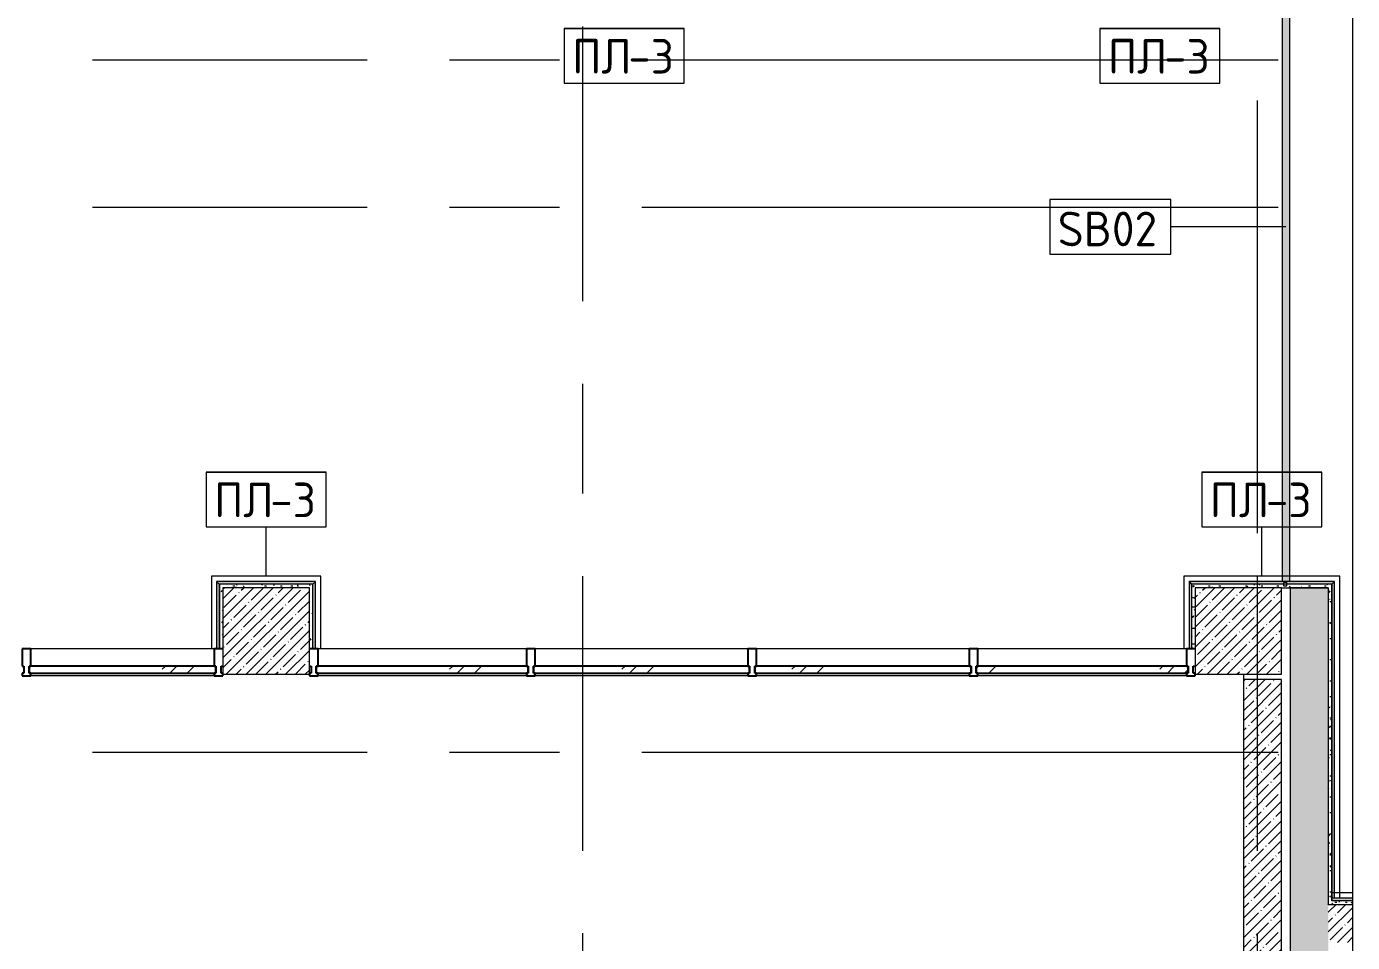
# Model space of a CAD drawing. Header units: millimetres. Extents: x 35316 to 242799, y -8553 to 29000.
# Drawn here: x 77445 to 85110, y 17050 to 22343 of the extents above; entities that cross this region are included whole.
import ezdxf

# ---------------------------------------------------------------- set-up
doc = ezdxf.new("R2010")
doc.units = ezdxf.units.MM
doc.linetypes.add('Осевая', pattern=[3175, 635, -476.25, 1587.5, -476.25])
for name, color, linetype, lineweight in [('A-DETL-GENF', 7, 'Continuous', 9), ('A-FLOR-HRAL-IDEN', 7, 'Continuous', 9), ('A-GENM-IDEN', 7, 'Continuous', 9), ('A-GLAZ-CURT', 7, 'Continuous', 9), ('A-GLAZ-CURT-1', 7, 'Continuous', 25), ('A-GLAZ-CWMG', 7, 'Continuous', 9), ('A-GLAZ-CWMG-1', 7, 'Continuous', 25), ('A-WALL', 7, 'Continuous', 9), ('I-WALL', 7, 'Continuous', 9), ('S-COLS', 7, 'Continuous', 9), ('Ограждение', 7, 'Continuous', 9), ('Оси', 7, 'Continuous', 9), ('Оси-2', 7, 'Осевая', 9), ('Поручни', 7, 'Continuous', 9)]:
    doc.layers.add(name, color=color, linetype=linetype, lineweight=lineweight)
for name, color, linetype, lineweight, true_color in [('A-FLOR-1', 7, 'Continuous', 9, 0x787878), ('A-GENM-1', 7, 'Continuous', 9, 0x004000), ('A-WALL-1', 9, 'Continuous', 9, 0x808080), ('A-WALL-FNSH-1', 9, 'Continuous', 9, 0x808080), ('I-WALL-2', 9, 'Continuous', 9, 0x808080), ('S-COLS-1', 9, 'Continuous', 9, 0x808080)]:
    doc.layers.add(name, color=color, linetype=linetype, lineweight=lineweight, true_color=true_color)
doc.styles.add('GOST Common_1', font='GOST_Common.ttf', dxfattribs={"height": 200})
pattern_1 = [(45, (0, 0), (-57.02463, 57.02463), []), (45, (57.025, 0), (-57.02463, 57.02463), [100.806, -20.161, 3.353, -16.808])]
pattern_2 = [(0, (0, 0), (121.92, 30.48), [10.058, -81.382, 10.058, -81.382, -487.68]), (0, (0, 0), (121.92, 30.48), [-182.88, 10.058, -172.822, 10.058, -81.382, -213.36]), (0, (0, 0), (121.92, 30.48), [-457.2, 10.058, -50.902, 10.058, -142.342]), (120, (45.72, 15.24), (-87.356454, 90.345817), [10.058, -81.382, 10.058, -81.382, -487.68]), (120, (45.72, 15.24), (-87.356454, 90.345817), [-182.88, 10.058, -172.822, 10.058, -81.382, -213.36]), (120, (45.72, 15.24), (-87.356454, 90.345817), [-457.2, 10.058, -50.902, 10.058, -142.342]), (240, (60.96, 76.2), (-34.563546, -120.825817), [10.058, -81.382, 10.058, -81.382, -487.68]), (240, (60.96, 76.2), (-34.563546, -120.825817), [-182.88, 10.058, -172.822, 10.058, -81.382, -213.36]), (240, (60.96, 76.2), (-34.563546, -120.825817), [-457.2, 10.058, -50.902, 10.058, -142.342])]

# ---------------------------------------------------------------- blocks, each defined once
blk = doc.blocks.new('BSC_Колонна _Прямоугольная - 500х500-V36-План раскладки напольных покрытий 3 этажа в осях 12-23')
at = {"layer": 'S-COLS'}
h = blk.add_hatch(dxfattribs=at)
h.set_pattern_fill('FP_46', color=256, style=0, pattern_type=2)
h.set_pattern_definition([(45, (-78830, -18850), (-57.02463, 57.02463), []), (45, (-78772.975, -18850), (-57.02463, 57.02463), [100.806, -20.161, 3.353, -16.808])])
h.paths.add_polyline_path([(-250, -250), (250, -250), (250, 250), (-250, 250)])
at = {"layer": 'S-COLS-1'}
for p, q in [((250, 250), (-250, 250)), ((-250, 250), (-250, -250)), ((250, -250), (250, 250)), ((-250, -250), (250, -250))]:
    blk.add_line(p, q, dxfattribs=at)
blk = doc.blocks.new('BSC_Колонна _Прямоугольная - 500х500-V37-План раскладки напольных покрытий 3 этажа в осях 12-23')
at = {"layer": 'S-COLS'}
h = blk.add_hatch(dxfattribs=at)
h.set_pattern_fill('FP_47', color=256, style=0, pattern_type=2)
h.set_pattern_definition([(45, (-84450, -18850), (-57.02463, 57.02463), []), (45, (-84392.975, -18850), (-57.02463, 57.02463), [100.806, -20.161, 3.353, -16.808])])
h.paths.add_polyline_path([(-250, -250), (250, -250), (250, 250), (-250, 250)])
at = {"layer": 'S-COLS-1'}
for p, q in [((250, 250), (-250, 250)), ((-250, 250), (-250, -250)), ((250, -250), (250, 250)), ((-250, -250), (250, -250))]:
    blk.add_line(p, q, dxfattribs=at)
blk = doc.blocks.new('Прямоугольный импост - Импост структурный с накладкой - 160мм-23618922-План раскладки напольных покрытий 3 этажа в осях 12-23')
at = {"layer": 'A-GLAZ-CWMG-1'}
for p, q in [((-50, 0), (-50, 17)), ((-50, 17), (0, 17)), ((-40, 0), (-50, 0)), ((-40, -40), (-40, 0)), ((0, 0), (-10, 0)), ((-10, 0), (-10, -40)), ((0, 17), (0, 7)), ((-50, -140), (-50, -40)), ((-50, -40), (-40, -40)), ((-10, -40), (0, -40)), ((0, -140), (-50, -140))]:
    blk.add_line(p, q, dxfattribs=at)
blk = doc.blocks.new('Системная панель - Стекло - 40мм-23618921-План раскладки напольных покрытий 3 этажа в осях 12-23')
at = {"layer": 'A-GLAZ-CURT'}
h = blk.add_hatch(dxfattribs=at)
h.set_pattern_fill('FP_55', color=256, style=0, pattern_type=2)
h.set_pattern_definition([(45, (-79832.5, -18507), (-282.8427, 282.8427), [200, -600]), (45, (-80032.5, -18607), (-282.8427, 282.8427), [600, -200]), (45, (-79632.5, -18707), (-282.8427, 282.8427), [200, -600])])
h.paths.add_polyline_path([(-612.5, 0), (612.5, 0), (612.5, 40), (-612.5, 40)])
at = {"layer": 'A-GLAZ-CURT-1'}
for p, q in [((612.5, 40), (-612.5, 40)), ((-612.5, 40), (-612.5, 0)), ((-612.5, 0), (612.5, 0)), ((612.5, 0), (612.5, 40))]:
    blk.add_line(p, q, dxfattribs=at)
blk = doc.blocks.new('Прямоугольный импост - Импост структурный с накладкой - 160мм-23562040-План раскладки напольных покрытий 3 этажа в осях 12-23')
at = {"layer": 'A-GLAZ-CWMG'}
for p, q in [((80335, 18747), (79130, 18747)), ((80335, 18590), (79130, 18590))]:
    blk.add_line(p, q, dxfattribs=at)
blk = doc.blocks.new('Прямоугольный импост - Импост структурный с накладкой - 160мм-23618923-План раскладки напольных покрытий 3 этажа в осях 12-23')
at = {"layer": 'A-GLAZ-CWMG-1'}
for p, q in [((0, 17), (-50, 17)), ((-50, 17), (-50, 0)), ((-50, 0), (-40, 0)), ((-40, 0), (-40, -40)), ((-10, -40), (-10, 0)), ((-10, 0), (0, 0)), ((0, 7), (0, 17)), ((-40, -40), (-50, -40)), ((-50, -40), (-50, -140)), ((0, -40), (-10, -40)), ((-50, -140), (0, -140))]:
    blk.add_line(p, q, dxfattribs=at)
blk = doc.blocks.new('Системная панель - Стекло - 40мм-V40-План раскладки напольных покрытий 3 этажа в осях 12-23')
at = {"layer": 'A-GLAZ-CURT'}
h = blk.add_hatch(dxfattribs=at)
h.set_pattern_fill('FP_56', color=256, style=0, pattern_type=2)
h.set_pattern_definition([(45, (-83647.5, -18507), (-282.8427, 282.8427), [200, -600]), (45, (-83847.5, -18607), (-282.8427, 282.8427), [600, -200]), (45, (-83447.5, -18707), (-282.8427, 282.8427), [200, -600])])
h.paths.add_polyline_path([(-612.5, 0), (612.5, 0), (612.5, 40), (-612.5, 40)])
at = {"layer": 'A-GLAZ-CURT-1'}
for p, q in [((612.5, 40), (-612.5, 40)), ((-612.5, 40), (-612.5, 0)), ((-612.5, 0), (612.5, 0)), ((612.5, 0), (612.5, 40))]:
    blk.add_line(p, q, dxfattribs=at)
blk = doc.blocks.new('Прямоугольный импост - Импост структурный с накладкой - 160мм-23618920-План раскладки напольных покрытий 3 этажа в осях 12-23')
at = {"layer": 'A-GLAZ-CWMG-1'}
for p, q in [((-25, 0), (-25, 17)), ((-25, 17), (25, 17)), ((-15, 0), (-25, 0)), ((-15, -40), (-15, 0)), ((25, 0), (15, 0)), ((15, 0), (15, -40)), ((25, 17), (25, 0)), ((-25, -140), (-25, -40)), ((-25, -40), (-15, -40)), ((15, -40), (25, -40)), ((25, -40), (25, -140)), ((25, -140), (-25, -140))]:
    blk.add_line(p, q, dxfattribs=at)
blk = doc.blocks.new('Системная панель - Стекло - 40мм-23618924-План раскладки напольных покрытий 3 этажа в осях 12-23')
at = {"layer": 'A-GLAZ-CURT'}
h = blk.add_hatch(dxfattribs=at)
h.set_pattern_fill('FP_61', color=256, style=0, pattern_type=2)
h.set_pattern_definition([(45, (-82380, -18507), (-282.8427, 282.8427), [200, -600]), (45, (-82580, -18607), (-282.8427, 282.8427), [600, -200]), (45, (-82180, -18707), (-282.8427, 282.8427), [200, -600])])
h.paths.add_polyline_path([(-625, 0), (625, 0), (625, 40), (-625, 40)])
at = {"layer": 'A-GLAZ-CURT-1'}
for p, q in [((625, 40), (-625, 40)), ((-625, 40), (-625, 0)), ((-625, 0), (625, 0)), ((625, 0), (625, 40))]:
    blk.add_line(p, q, dxfattribs=at)
blk = doc.blocks.new('Прямоугольный импост - Импост структурный с накладкой - 160мм-22751478-План раскладки напольных покрытий 3 этажа в осях 12-23')
at = {"layer": 'A-GLAZ-CWMG'}
for p, q in [((82895, 18747), (81665, 18747)), ((82895, 18590), (81665, 18590))]:
    blk.add_line(p, q, dxfattribs=at)
blk = doc.blocks.new('Системная панель - Стекло - 40мм-V44-План раскладки напольных покрытий 3 этажа в осях 12-23')
at = {"layer": 'A-GLAZ-CURT'}
h = blk.add_hatch(dxfattribs=at)
h.set_pattern_fill('FP_62', color=256, style=0, pattern_type=2)
h.set_pattern_definition([(45, (-81100, -18507), (-282.8427, 282.8427), [200, -600]), (45, (-81300, -18607), (-282.8427, 282.8427), [600, -200]), (45, (-80900, -18707), (-282.8427, 282.8427), [200, -600])])
h.paths.add_polyline_path([(625, 0), (625, 40), (-625, 40), (-625, 0)])
at = {"layer": 'A-GLAZ-CURT-1'}
for p, q in [((625, 40), (-625, 40)), ((-625, 40), (-625, 0)), ((-625, 0), (625, 0)), ((625, 0), (625, 40))]:
    blk.add_line(p, q, dxfattribs=at)
blk = doc.blocks.new('Системная панель - Стекло - 40мм-V49-План раскладки напольных покрытий 3 этажа в осях 12-23')
at = {"layer": 'A-GLAZ-CURT'}
h = blk.add_hatch(dxfattribs=at)
h.set_pattern_fill('FP_67', color=256, style=0, pattern_type=2)
h.set_pattern_definition([(45, (-78100, -18507), (-282.8427, 282.8427), [200, -600]), (45, (-78300, -18607), (-282.8427, 282.8427), [600, -200]), (45, (-77900, -18707), (-282.8427, 282.8427), [200, -600])])
h.paths.add_polyline_path([(152, 0), (540, 0), (540, 40), (-540, 40), (-540, 0)])
at = {"layer": 'A-GLAZ-CURT-1'}
for p, q in [((540, 40), (-540, 40)), ((-540, 40), (-540, 0)), ((-540, 0), (540, 0)), ((540, 0), (540, 40))]:
    blk.add_line(p, q, dxfattribs=at)
blk = doc.blocks.new('Прямоугольный импост - Импост структурный с накладкой - 160мм-23562401-План раскладки напольных покрытий 3 этажа в осях 12-23')
at = {"layer": 'A-GLAZ-CWMG'}
for p, q in [((75150, 18747), (74090, 18747)), ((75150, 18590), (74090, 18590))]:
    blk.add_line(p, q, dxfattribs=at)
blk = doc.blocks.new('Плинтус - Плинтус темный _ст_школа_-32887984-План раскладки напольных покрытий 3 этажа в осях 12-23')
at = {"layer": 'A-GENM-1'}
blk.add_hatch(color=256, dxfattribs=at).paths.add_polyline_path([(4029, 0), (4029, -15), (4149, -15), (4148, 0)])
for p, q in [((4029, 0), (4148, 0)), ((4029, -15), (4149.2, -15)), ((4029, -45), (4149, -45))]:
    blk.add_line(p, q, dxfattribs=at)
blk = doc.blocks.new('Плинтус - Плинтус темный _ст_школа_-32887981-План раскладки напольных покрытий 3 этажа в осях 12-23')
at = {"layer": 'A-GENM-1'}
blk.add_hatch(color=256, dxfattribs=at).paths.add_polyline_path([(15, 0), (15, -15), (1845, -15), (1830, 0), (800.2, 0)])
for p, q in [((-1.2, -15), (0, -15)), ((15, 0), (1830, 0)), ((15, -15), (1845, -15)), ((15, -45), (1875, -45)), ((1845, -15), (1830, 0))]:
    blk.add_line(p, q, dxfattribs=at)
blk = doc.blocks.new('Плинтус - Плинтус темный _ст_школа_-32864409-План раскладки напольных покрытий 3 этажа в осях 12-23')
at = {"layer": 'A-GENM-1'}
blk.add_hatch(color=256, dxfattribs=at).paths.add_polyline_path([(194.9, 0), (0, 0), (-15, -15), (825.7, -15), (810.7, 0), (280.5, 0), (280.5, -10), (260.5, -10), (260.5, 0)])
for p, q in [((-45, -45), (855.7, -45)), ((0, 0), (-15, -15)), ((-15, -15), (825.7, -15)), ((0, 0), (260.5, 0)), ((280.5, 0), (810.7, 0)), ((825.7, -15), (810.7, 0))]:
    blk.add_line(p, q, dxfattribs=at)
blk = doc.blocks.new('Плинтус - Плинтус темный _ст_школа_-32864410-План раскладки напольных покрытий 3 этажа в осях 12-23')
at = {"layer": 'A-GENM-1'}
blk.add_hatch(color=256, dxfattribs=at).paths.add_polyline_path([(374, -15), (374, -0.3), (-0.3, -0.3), (-15, -15), (21, -15)])
for p, q in [((-45, -45), (375, -45)), ((0, 0), (-15, -15)), ((-15, -15), (374, -15))]:
    blk.add_line(p, q, dxfattribs=at)
blk = doc.blocks.new('Плинтус - Плинтус темный _ст_школа_-V50-План раскладки напольных покрытий 3 этажа в осях 12-23')
at = {"layer": 'A-GENM-1'}
blk.add_line((-45, -45), (587, -45), dxfattribs=at)
blk = doc.blocks.new('Плинтус - Плинтус темный _ст_школа_-32864426-План раскладки напольных покрытий 3 этажа в осях 12-23')
at = {"layer": 'A-GENM-1'}
blk.add_hatch(color=256, dxfattribs=at).paths.add_polyline_path([(0, 0), (0, -15), (389, -15), (374, 0)])
for p, q in [((0, 0), (374, 0)), ((0, -15), (389, -15)), ((0, -45), (419, -45)), ((389, -15), (374, 0))]:
    blk.add_line(p, q, dxfattribs=at)
blk = doc.blocks.new('Плинтус - Плинтус темный _ст_школа_-32859004-План раскладки напольных покрытий 3 этажа в осях 12-23')
at = {"layer": 'A-GENM-1'}
blk.add_hatch(color=256, dxfattribs=at).paths.add_polyline_path([(-15, -15), (557, -15), (542, 0), (0, 0)])
for p, q in [((-45, -45), (587, -45)), ((0, 0), (-15, -15)), ((-15, -15), (557, -15)), ((0, 0), (542, 0)), ((557, -15), (542, 0))]:
    blk.add_line(p, q, dxfattribs=at)
blk = doc.blocks.new('Плинтус - Плинтус темный _ст_школа_-32864427-План раскладки напольных покрытий 3 этажа в осях 12-23')
at = {"layer": 'A-GENM-1'}
blk.add_hatch(color=256, dxfattribs=at).paths.add_polyline_path([(374, 0), (0, 0), (-15, -15), (374, -15)])
for p, q in [((-45, -45), (374, -45)), ((0, 0), (-15, -15)), ((-15, -15), (374, -15)), ((0, 0), (374, 0))]:
    blk.add_line(p, q, dxfattribs=at)
blk = doc.blocks.new('Плинтус - Плинтус темный _ст_школа_-32887982-План раскладки напольных покрытий 3 этажа в осях 12-23')
at = {"layer": 'A-GENM-1'}
blk.add_hatch(color=256, dxfattribs=at).paths.add_polyline_path([(1949.7, 0), (1830.7, 0), (1830.7, -15), (1950.7, -15), (1950.2, -0.5)])
for p, q in [((1830.7, 0), (1949.7, 0)), ((1830.7, -15), (1950.9, -15)), ((1830.7, -45), (1950.7, -45))]:
    blk.add_line(p, q, dxfattribs=at)
blk = doc.blocks.new('Ограждение - Ограждение-32974332-План раскладки напольных покрытий 3 этажа в осях 12-23')
at = {"layer": 'Ограждение'}
blk.add_hatch(color=256, dxfattribs=at).paths.add_polyline_path([(84748, 19136), (84748, 22664), (84703, 22664), (84703, 19136)])
at = {"layer": 'Поручни'}
for p, q in [((84703, 22664), (84703, 19136)), ((84748, 19136), (84748, 22664))]:
    blk.add_line(p, q, dxfattribs=at)
blk = doc.blocks.new('Ограждение - Ограждение-32989873-План раскладки напольных покрытий 3 этажа в осях 12-23')
at = {"layer": 'Ограждение'}
blk.add_hatch(color=256, dxfattribs=at).paths.add_polyline_path([(84748, 19136), (84748, 22664), (84703, 22664), (84703, 19136)])
at = {"layer": 'Поручни'}
for p, q in [((84703, 22664), (84703, 19136)), ((84748, 19136), (84748, 22664))]:
    blk.add_line(p, q, dxfattribs=at)
blk = doc.blocks.new('DET_L_Линия разрыва - М100-30674062-План раскладки напольных покрытий 3 этажа в осях 12-23')
at = {"layer": 'A-DETL-GENF'}
blk.add_line((27638.8, 0), (14119.4, 0), dxfattribs=at)
blk = doc.blocks.new('Mark Reiling - Mark Reiling-26174330-План раскладки напольных покрытий 3 этажа в осях 12-23')
at = {"layer": 'A-GENM-IDEN'}
for p, q in [((-3.47, 1.49), (-3.47, -1.663)), ((-3.47, 1.49), (3.47, 1.49)), ((3.47, 1.49), (-3.47, 1.49)), ((-3.47, 1.49), (-3.47, -1.663)), ((3.47, -1.663), (3.47, 1.49)), ((3.47, -1.663), (3.47, 1.49)), ((-3.47, -1.663), (3.47, -1.663)), ((-3.47, -1.663), (3.47, -1.663))]:
    blk.add_line(p, q, dxfattribs=at)
blk = doc.blocks.new('М_ограждение1 - Типоразмер-32868623-План раскладки напольных покрытий 3 этажа в осях 12-23')
at = {"layer": 'A-FLOR-HRAL-IDEN'}
for p, q in [((3.352, 1.797), (-3.648, 1.797)), ((-3.648, 1.797), (-3.648, -1.359)), ((3.352, -1.359), (3.352, 1.797)), ((-3.648, -1.359), (3.352, -1.359))]:
    blk.add_line(p, q, dxfattribs=at)

msp = doc.modelspace()

# ---------------------------------------------------------------- hatches: boundary and pattern name
at = {"layer": 'I-WALL'}
h = msp.add_hatch(dxfattribs=at)
h.set_pattern_fill('FP_17', color=256, style=0, pattern_type=2)
h.set_pattern_definition(pattern_1)
h.paths.add_polyline_path([(84796.1, 10400), (84970, 10400), (84970, 13331.4), (84810, 13411.4), (84970, 13491.4), (84970, 19100), (84750, 19100), (84750, 10400)])
h = msp.add_hatch(dxfattribs=at)
h.set_pattern_fill('FP_17', color=256, style=0, pattern_type=2)
h.set_pattern_definition(pattern_1)
h.paths.add_polyline_path([(84700, 15530), (84700, 18570), (84480, 18570), (84480, 15530)])
h = msp.add_hatch(dxfattribs=at)
h.set_pattern_fill('FP_17', color=256, style=0, pattern_type=2)
h.set_pattern_definition(pattern_1)
h.paths.add_polyline_path([(84970, 17050), (85110, 17050), (85110, 17270), (84970, 17270)])
at = {"layer": 'I-WALL-2'}
h = msp.add_hatch(dxfattribs=at)
h.set_pattern_fill('FP_70', color=256, style=0, pattern_type=2)
h.set_pattern_definition(pattern_2)
h.paths.add_polyline_path([(78560, 19100), (79080, 19100), (79080, 19120), (78560, 19120)])
h = msp.add_hatch(dxfattribs=at)
h.set_pattern_fill('FP_70', color=256, style=0, pattern_type=2)
h.set_pattern_definition(pattern_2)
h.paths.add_polyline_path([(78560, 18747), (78580, 18747), (78580, 19100), (78560, 19100)])
h = msp.add_hatch(dxfattribs=at)
h.set_pattern_fill('FP_70', color=256, style=0, pattern_type=2)
h.set_pattern_definition(pattern_2)
h.paths.add_polyline_path([(79080, 18747), (79100, 18747), (79100, 19120), (79080, 19120), (79080, 19100)])
h = msp.add_hatch(dxfattribs=at)
h.set_pattern_fill('FP_70', color=256, style=0, pattern_type=2)
h.set_pattern_definition(pattern_2)
h.paths.add_polyline_path([(84796.1, 19100), (84970, 19100), (84970, 19120), (84180, 19120), (84180, 19100), (84700, 19100)])
h = msp.add_hatch(dxfattribs=at)
h.set_pattern_fill('FP_70', color=256, style=0, pattern_type=2)
h.set_pattern_definition(pattern_2)
h.paths.add_polyline_path([(84180, 18747), (84200, 18747), (84200, 19100), (84180, 19100)])
h = msp.add_hatch(dxfattribs=at)
h.set_pattern_fill('FP_70', color=256, style=0, pattern_type=2)
h.set_pattern_definition(pattern_2)
h.paths.add_polyline_path([(84970, 17270), (84990, 17270), (84990, 19120), (84970, 19120), (84970, 18091.2)])
h = msp.add_hatch(dxfattribs=at)
h.set_pattern_fill('FP_70', color=256, style=0, pattern_type=2)
h.set_pattern_definition(pattern_2)
h.paths.add_polyline_path([(85110, 17270), (85110, 17290), (84990, 17290), (84990, 17270)])

# ---------------------------------------------------------------- linework, layer by layer
at = {"layer": 'A-FLOR-1'}
msp.add_line((84480, 18600), (84480, 18570), dxfattribs=at)
at = {"layer": 'A-FLOR-HRAL-IDEN'}
msp.add_line((84725.5, 21185.6), (84059.9, 21185.6), dxfattribs=at)
at = {"layer": 'A-GENM-IDEN'}
for p, q in [((78830, 19166), (78830, 19447.8)), ((84585.7, 19166), (84585.7, 19447.8))]:
    msp.add_line(p, q, dxfattribs=at)
at = {"layer": 'A-WALL'}
for p, q in [((84990, 19120), (84990, 17290)), ((84970, 17270), (85110, 17270)), ((85110, 17290), (84990, 17290))]:
    msp.add_line(p, q, dxfattribs=at)
at = {"layer": 'A-WALL-1'}
for p, q in [((79100, 19120), (78560, 19120)), ((78560, 19120), (78560, 18747)), ((79100, 18747), (79100, 19120)), ((84990, 19120), (84180, 19120)), ((84180, 19120), (84180, 18747)), ((84700, 19100), (84970, 19100)), ((84970, 19100), (84750, 19100)), ((84750, 19100), (84750, 10400)), ((84970, 19100), (84970, 19100)), ((84970, 19100), (84970, 17270)), ((78560, 18747), (78580, 18747)), ((79080, 18747), (79100, 18747)), ((84180, 18747), (84200, 18747)), ((84480, 18570), (84480, 15530)), ((84700, 18570), (84480, 18570)), ((84700, 15530), (84700, 18570))]:
    msp.add_line(p, q, dxfattribs=at)
at = {"layer": 'A-WALL-FNSH-1'}
for p, q in [((79101, 19121), (78559, 19121)), ((78559, 19121), (78559, 18747)), ((79101, 18747), (79101, 19121)), ((84991, 19121), (84179, 19121)), ((84179, 19121), (84179, 18747)), ((84730.5, 19131), (84710.5, 19131)), ((84710.5, 19131), (84710.5, 19111)), ((84710.5, 19111), (84730.5, 19111)), ((84730.5, 19111), (84730.5, 19131)), ((84991, 17291), (84991, 19121)), ((78559, 18747), (78560, 18747)), ((79100, 18747), (79101, 18747)), ((84179, 18747), (84180, 18747)), ((85110, 17291), (84991, 17291))]:
    msp.add_line(p, q, dxfattribs=at)
at = {"layer": 'Оси'}
for p, q in [((82179.5, 22150), (84679.5, 22150)), ((84560, 19415.1), (84560, 21915.1)), ((82179.5, 21300), (84679.5, 21300)), ((82179.5, 18150), (84679.5, 18150))]:
    msp.add_line(p, q, dxfattribs=at)
at = {"layer": 'Оси-2'}
for p, q in [((80660, 593.7), (80660, 24890.1)), ((38615.9, 22150), (82179.5, 22150)), ((38615.9, 21300), (82179.5, 21300)), ((84560, 593.7), (84560, 19415.1)), ((38615.9, 18150), (82179.5, 18150))]:
    msp.add_line(p, q, dxfattribs=at)

# ---------------------------------------------------------------- block references
at = {"layer": 'A-DETL-GENF', "rotation": 90.00000000000031}
msp.add_blockref('DET_L_Линия разрыва - М100-30674062-План раскладки напольных покрытий 3 этажа в осях 12-23', (85110, -258), dxfattribs=at)
at = {"layer": 'A-FLOR-HRAL-IDEN', "xscale": 99.99999999999993, "yscale": 99.99999999999993, "zscale": 99.99999999999993}
msp.add_blockref('М_ограждение1 - Типоразмер-32868623-План раскладки напольных покрытий 3 этажа в осях 12-23', (83724.8, 21163.4), dxfattribs=at)
at = {"layer": 'A-GENM-1'}
for name, p, rotation in [('Плинтус - Плинтус темный _ст_школа_-V50-План раскладки напольных покрытий 3 этажа в осях 12-23', (79101, 19121), 180), ('Плинтус - Плинтус темный _ст_школа_-32859004-План раскладки напольных покрытий 3 этажа в осях 12-23', (79101, 19121), 180), ('Плинтус - Плинтус темный _ст_школа_-32864427-План раскладки напольных покрытий 3 этажа в осях 12-23', (78559, 19121), 270), ('Плинтус - Плинтус темный _ст_школа_-32864426-План раскладки напольных покрытий 3 этажа в осях 12-23', (79101, 18747), 90), ('Плинтус - Плинтус темный _ст_школа_-32864409-План раскладки напольных покрытий 3 этажа в осях 12-23', (84991, 19121), 180), ('Плинтус - Плинтус темный _ст_школа_-32864410-План раскладки напольных покрытий 3 этажа в осях 12-23', (84180.3, 19121), 270), ('Плинтус - Плинтус темный _ст_школа_-32887981-План раскладки напольных покрытий 3 этажа в осях 12-23', (84991, 17291), 90), ('Плинтус - Плинтус темный _ст_школа_-32887984-План раскладки напольных покрытий 3 этажа в осях 12-23', (89139, 17291), 180), ('Плинтус - Плинтус темный _ст_школа_-32887982-План раскладки напольных покрытий 3 этажа в осях 12-23', (86940.7, 17291), 180)]:
    msp.add_blockref(name, p, dxfattribs=dict(at, rotation=rotation))
at = {"layer": 'A-GENM-IDEN', "xscale": 99.99999999999993, "yscale": 99.99999999999993, "zscale": 99.99999999999993}
for p in [(80900, 22181.7), (83997, 22181.7), (78830, 19618.3), (84585.7, 19618.3)]:
    msp.add_blockref('Mark Reiling - Mark Reiling-26174330-План раскладки напольных покрытий 3 этажа в осях 12-23', p, dxfattribs=at)
at = {"layer": 'A-GLAZ-CURT'}
for name, p in [('Системная панель - Стекло - 40мм-V49-План раскладки напольных покрытий 3 этажа в осях 12-23', (78000, 18607)), ('Системная панель - Стекло - 40мм-23618921-План раскладки напольных покрытий 3 этажа в осях 12-23', (79732.5, 18607)), ('Системная панель - Стекло - 40мм-V44-План раскладки напольных покрытий 3 этажа в осях 12-23', (81000, 18607)), ('Системная панель - Стекло - 40мм-23618924-План раскладки напольных покрытий 3 этажа в осях 12-23', (82280, 18607)), ('Системная панель - Стекло - 40мм-V40-План раскладки напольных покрытий 3 этажа в осях 12-23', (83547.5, 18607))]:
    msp.add_blockref(name, p, dxfattribs=at)
at = {"layer": 'A-GLAZ-CWMG', "extrusion": (0, 0, -1), "rotation": 180}
for name, p in [('Прямоугольный импост - Импост структурный с накладкой - 160мм-23618920-План раскладки напольных покрытий 3 этажа в осях 12-23', (-77445, 18607)), ('Прямоугольный импост - Импост структурный с накладкой - 160мм-23618922-План раскладки напольных покрытий 3 этажа в осях 12-23', (-78580, 18607)), ('Прямоугольный импост - Импост структурный с накладкой - 160мм-23618920-План раскладки напольных покрытий 3 этажа в осях 12-23', (-80360, 18607)), ('Прямоугольный импост - Импост структурный с накладкой - 160мм-23618920-План раскладки напольных покрытий 3 этажа в осях 12-23', (-81640, 18607)), ('Прямоугольный импост - Импост структурный с накладкой - 160мм-23618920-План раскладки напольных покрытий 3 этажа в осях 12-23', (-82920, 18607)), ('Прямоугольный импост - Импост структурный с накладкой - 160мм-23618922-План раскладки напольных покрытий 3 этажа в осях 12-23', (-84200, 18607))]:
    msp.add_blockref(name, p, dxfattribs=at)
at = {"layer": 'A-GLAZ-CWMG'}
for name, p in [('Прямоугольный импост - Импост структурный с накладкой - 160мм-23562401-План раскладки напольных покрытий 3 этажа в осях 12-23', (3380, 0)), ('Прямоугольный импост - Импост структурный с накладкой - 160мм-23562040-План раскладки напольных покрытий 3 этажа в осях 12-23', (0, 0)), ('Прямоугольный импост - Импост структурный с накладкой - 160мм-22751478-План раскладки напольных покрытий 3 этажа в осях 12-23', (-1280, 0)), ('Прямоугольный импост - Импост структурный с накладкой - 160мм-22751478-План раскладки напольных покрытий 3 этажа в осях 12-23', (0, 0)), ('Прямоугольный импост - Импост структурный с накладкой - 160мм-23562040-План раскладки напольных покрытий 3 этажа в осях 12-23', (3815, 0))]:
    msp.add_blockref(name, p, dxfattribs=at)
at = {"layer": 'A-GLAZ-CWMG', "rotation": 180}
msp.add_blockref('Прямоугольный импост - Импост структурный с накладкой - 160мм-23618923-План раскладки напольных покрытий 3 этажа в осях 12-23', (79080, 18607), dxfattribs=at)
at = {"layer": 'S-COLS'}
for name, p in [('BSC_Колонна _Прямоугольная - 500х500-V36-План раскладки напольных покрытий 3 этажа в осях 12-23', (78830, 18850)), ('BSC_Колонна _Прямоугольная - 500х500-V37-План раскладки напольных покрытий 3 этажа в осях 12-23', (84450, 18850))]:
    msp.add_blockref(name, p, dxfattribs=at)
at = {"layer": 'Поручни'}
for name in ['Ограждение - Ограждение-32974332-План раскладки напольных покрытий 3 этажа в осях 12-23', 'Ограждение - Ограждение-32989873-План раскладки напольных покрытий 3 этажа в осях 12-23']:
    msp.add_blockref(name, (0, 0), dxfattribs=at)

# ---------------------------------------------------------------- texts
at = {"layer": 'A-FLOR-HRAL-IDEN', "insert": (83406, 21273.2), "char_height": 200, "width": 753.586, "attachment_point": 1, "style": 'GOST Common_1'}
msp.add_mtext('SB02', dxfattribs=at)
at = {"layer": 'A-GENM-IDEN', "char_height": 200, "attachment_point": 1, "style": 'GOST Common_1'}
for s, insert, width in [('ПЛ', (80599.4, 22270.8), 392.827), ('-3', (80923.5, 22270.8), 344.726), ('ПЛ', (83696.5, 22270.8), 392.827), ('-3', (84020.6, 22270.8), 344.726), ('ПЛ', (78529.4, 19707.4), 392.827), ('-3', (78853.5, 19707.4), 344.726), ('ПЛ', (84285.1, 19707.4), 392.827), ('-3', (84609.2, 19707.4), 344.726)]:
    msp.add_mtext(s, dxfattribs=dict(at, insert=insert, width=width))

doc.saveas('drawing.dxf')
